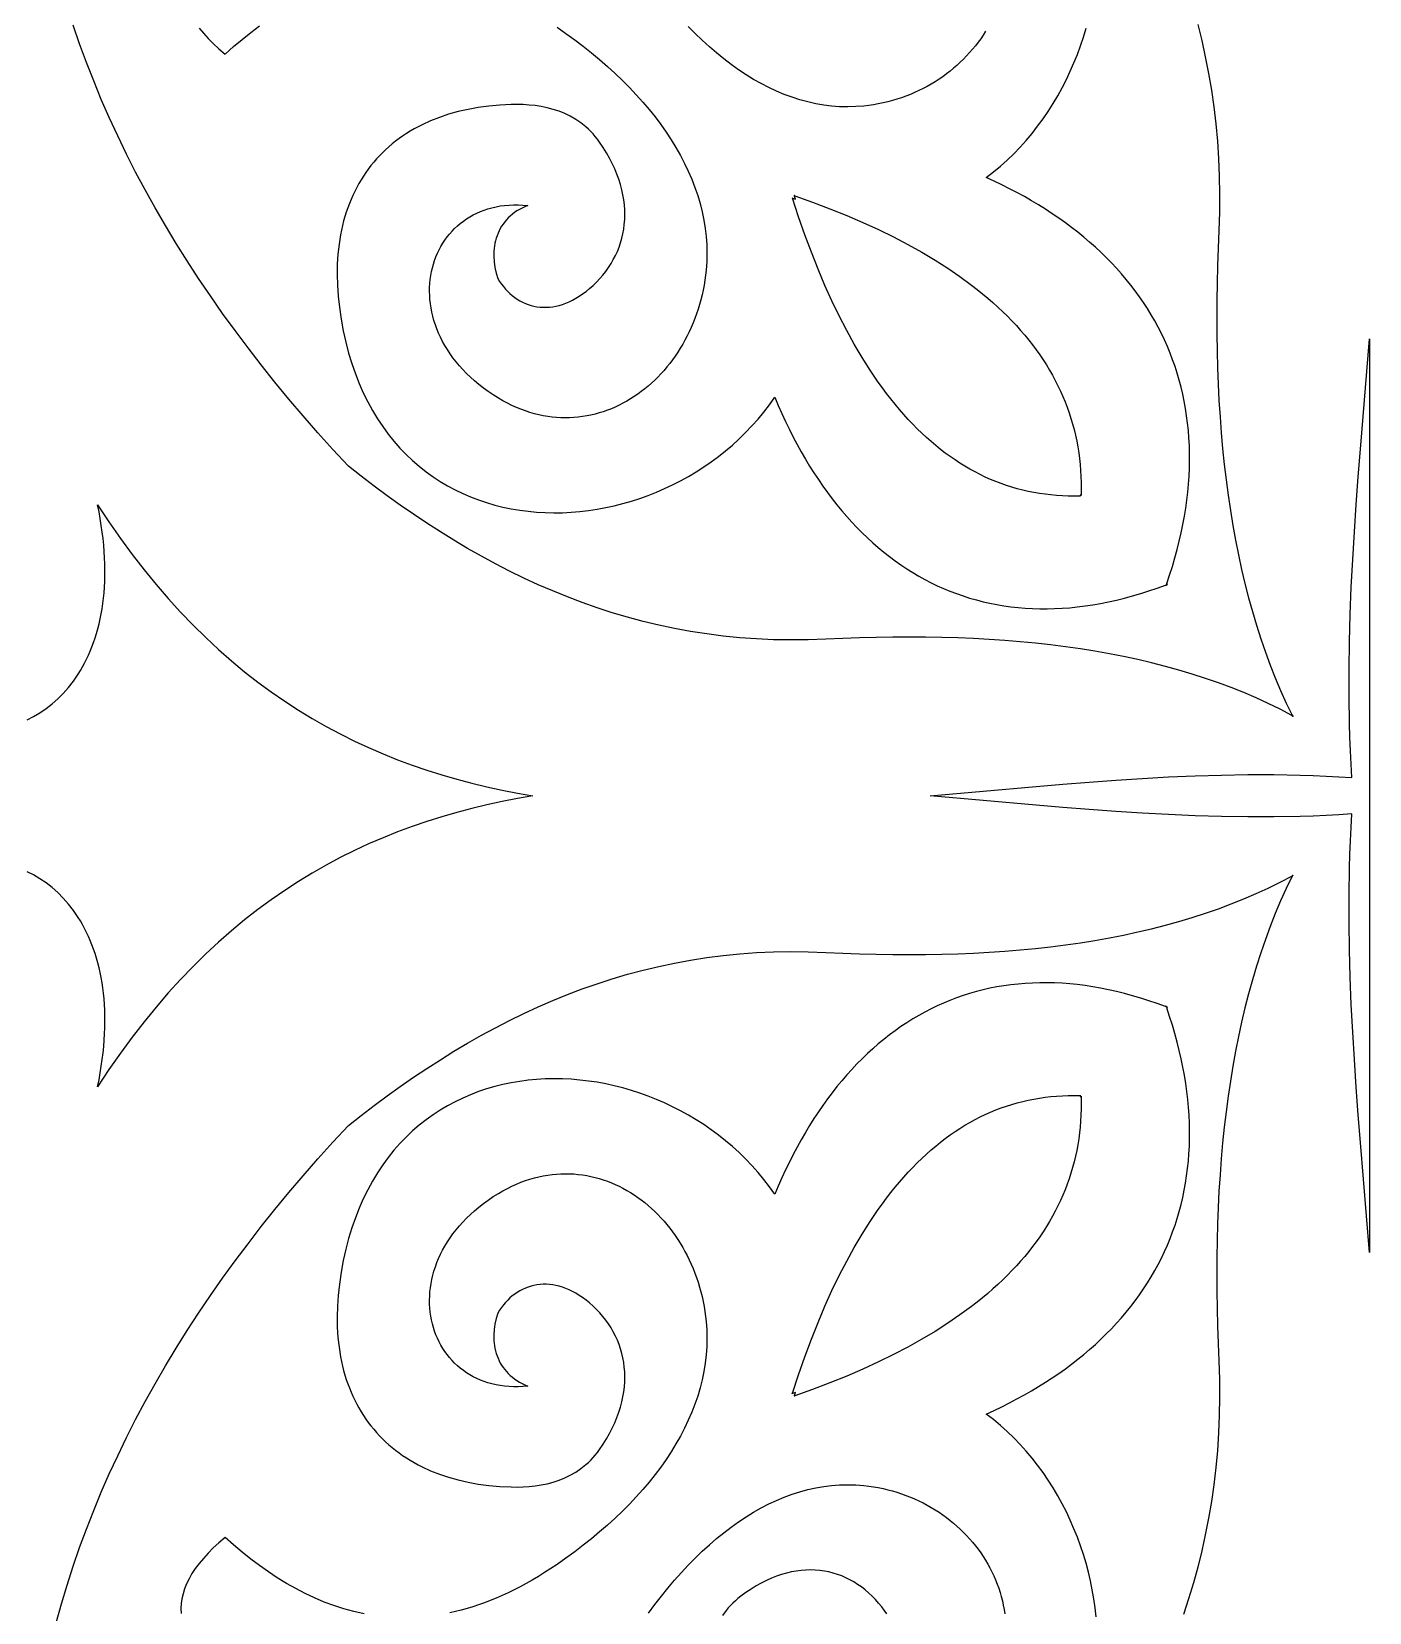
# Model space of a CAD drawing. Extents: x -375 to 375, y -1025 to 1025.
# Drawn here: x -197.2 to -125, y 424.1 to 509.4 of the extents above; entities that cross this region are included whole.
import ezdxf

# ---------------------------------------------------------------- set-up
doc = ezdxf.new("R2010")
doc.units = 0
doc.layers.add('LAYER_1', color=18, linetype='CONTINUOUS')

msp = doc.modelspace()

# ---------------------------------------------------------------- linework, layer by layer
at = {"layer": 'LAYER_1'}
for points in [[(-134.26, 509.81), (-134.045, 508.94), (-133.85, 508.062), (-133.676, 507.173), (-133.523, 506.273), (-133.393, 505.364), (-133.284, 504.444), (-133.198, 503.513), (-133.135, 502.57), (-133.096, 501.617), (-133.081, 500.652), (-133.09, 499.675), (-133.125, 498.686), (-133.164, 497.735), (-133.196, 496.791), (-133.218, 495.855), (-133.231, 494.926), (-133.236, 494.004), (-133.231, 493.089), (-133.216, 492.183), (-133.191, 491.284), (-133.157, 490.394), (-133.112, 489.512), (-133.057, 488.638), (-132.992, 487.773), (-132.915, 486.916), (-132.828, 486.069), (-132.73, 485.23), (-132.62, 484.401), (-132.499, 483.581), (-132.366, 482.771), (-132.221, 481.97), (-132.064, 481.18), (-131.895, 480.399), (-131.713, 479.629), (-131.519, 478.869), (-131.312, 478.12), (-131.091, 477.381), (-130.858, 476.653), (-130.611, 475.936), (-130.35, 475.231), (-130.075, 474.537), (-129.787, 473.854), (-129.484, 473.184), (-129.167, 472.525), (-129.109, 472.467), (-129.129, 472.476), (-129.12, 472.456), (-129.175, 472.516), (-129.809, 472.846), (-130.454, 473.161), (-131.11, 473.461), (-131.777, 473.747), (-132.455, 474.018), (-133.144, 474.275), (-133.843, 474.518), (-134.553, 474.747), (-135.273, 474.963), (-136.004, 475.165), (-136.744, 475.354), (-137.495, 475.53), (-138.255, 475.693), (-139.024, 475.844), (-139.803, 475.982), (-140.591, 476.108), (-141.388, 476.222), (-142.194, 476.325), (-143.009, 476.415), (-143.832, 476.495), (-144.663, 476.563), (-145.503, 476.62), (-146.351, 476.667), (-147.207, 476.703), (-148.071, 476.728), (-148.942, 476.743), (-149.821, 476.749), (-150.707, 476.744), (-151.601, 476.73), (-152.501, 476.707), (-153.408, 476.675), (-154.322, 476.633), (-155.272, 476.598), (-156.211, 476.588), (-157.139, 476.603), (-158.055, 476.644), (-158.961, 476.71), (-159.856, 476.799), (-160.74, 476.912), (-161.614, 477.048), (-162.479, 477.207), (-163.333, 477.388), (-164.178, 477.591), (-165.013, 477.814), (-165.839, 478.059), (-166.656, 478.323), (-167.465, 478.607), (-168.265, 478.911), (-169.056, 479.233), (-169.84, 479.573), (-170.615, 479.931), (-171.383, 480.306), (-172.144, 480.698), (-172.897, 481.106), (-173.643, 481.53), (-174.382, 481.969), (-175.115, 482.423), (-175.841, 482.891), (-176.562, 483.373), (-177.276, 483.868), (-177.984, 484.376), (-178.687, 484.897), (-179.385, 485.429), (-180.077, 485.972), (-180.908, 486.872), (-181.72, 487.775), (-182.513, 488.683), (-183.286, 489.595), (-184.041, 490.511), (-184.776, 491.432), (-185.492, 492.357), (-186.188, 493.286), (-186.864, 494.219), (-187.52, 495.157), (-188.157, 496.099), (-188.774, 497.046), (-189.37, 497.997), (-189.947, 498.952), (-190.502, 499.912), (-191.038, 500.877), (-191.553, 501.846), (-192.047, 502.819), (-192.521, 503.798), (-192.974, 504.781), (-193.406, 505.768), (-193.817, 506.761), (-194.206, 507.758), (-194.575, 508.76), (-194.922, 509.766)], [(-188.13, 509.615), (-187.899, 509.338), (-187.644, 509.06), (-187.363, 508.78), (-187.057, 508.499), (-186.724, 508.216), (-186.271, 508.618), (-185.812, 509.004), (-185.347, 509.376), (-184.874, 509.731)], [(-168.823, 509.667), (-168.339, 509.329), (-167.866, 508.985), (-167.406, 508.634), (-166.958, 508.278), (-166.522, 507.915), (-166.1, 507.546), (-165.691, 507.172), (-165.295, 506.792), (-164.914, 506.408), (-164.547, 506.018), (-164.194, 505.623), (-163.857, 505.224), (-163.535, 504.82), (-163.229, 504.412), (-162.938, 504), (-162.664, 503.584), (-162.407, 503.164), (-162.167, 502.741), (-161.944, 502.314), (-161.739, 501.885), (-161.552, 501.452), (-161.384, 501.017), (-161.234, 500.579), (-161.103, 500.139), (-160.992, 499.697), (-160.9, 499.252), (-160.828, 498.806), (-160.777, 498.359), (-160.747, 497.91), (-160.737, 497.46), (-160.749, 497.009), (-160.783, 496.557), (-160.812, 496.282), (-160.849, 496.009), (-160.893, 495.74), (-160.943, 495.473), (-161, 495.21), (-161.064, 494.949), (-161.135, 494.692), (-161.212, 494.439), (-161.295, 494.189), (-161.384, 493.943), (-161.48, 493.701), (-161.581, 493.462), (-161.688, 493.228), (-161.801, 492.998), (-161.919, 492.773), (-162.043, 492.551), (-162.172, 492.335), (-162.306, 492.123), (-162.445, 491.916), (-162.589, 491.714), (-162.738, 491.517), (-162.892, 491.325), (-163.05, 491.139), (-163.213, 490.958), (-163.38, 490.782), (-163.552, 490.613), (-163.727, 490.449), (-163.906, 490.291), (-164.09, 490.14), (-164.277, 489.994), (-164.467, 489.855), (-164.661, 489.722), (-164.859, 489.596), (-165.059, 489.477), (-165.263, 489.364), (-165.47, 489.259), (-165.679, 489.16), (-165.892, 489.069), (-166.107, 488.985), (-166.324, 488.909), (-166.544, 488.84), (-166.766, 488.779), (-166.991, 488.725), (-167.217, 488.68), (-167.445, 488.643), (-167.675, 488.614), (-167.907, 488.593), (-168.14, 488.581), (-168.374, 488.577), (-168.61, 488.582), (-168.847, 488.596), (-169.086, 488.619), (-169.325, 488.651), (-169.564, 488.692), (-169.805, 488.743), (-170.046, 488.803), (-170.287, 488.872), (-170.529, 488.952), (-170.771, 489.041), (-171.013, 489.14), (-171.255, 489.249), (-171.497, 489.368), (-171.739, 489.498), (-171.98, 489.638), (-172.261, 489.816), (-172.53, 489.999), (-172.788, 490.186), (-173.033, 490.378), (-173.267, 490.574), (-173.49, 490.774), (-173.701, 490.977), (-173.901, 491.184), (-174.09, 491.394), (-174.267, 491.607), (-174.434, 491.822), (-174.59, 492.04), (-174.735, 492.259), (-174.869, 492.481), (-174.993, 492.703), (-175.107, 492.928), (-175.21, 493.153), (-175.303, 493.379), (-175.386, 493.605), (-175.459, 493.832), (-175.521, 494.058), (-175.575, 494.284), (-175.618, 494.51), (-175.652, 494.735), (-175.677, 494.959), (-175.692, 495.181), (-175.698, 495.402), (-175.694, 495.62), (-175.682, 495.837), (-175.661, 496.051), (-175.631, 496.263), (-175.592, 496.472), (-175.545, 496.677), (-175.489, 496.879), (-175.425, 497.078), (-175.352, 497.272), (-175.272, 497.462), (-175.183, 497.648), (-175.086, 497.829), (-174.982, 498.005), (-174.869, 498.175), (-174.75, 498.34), (-174.622, 498.499), (-174.487, 498.653), (-174.345, 498.799), (-174.196, 498.94), (-174.04, 499.073), (-173.876, 499.199), (-173.706, 499.318), (-173.529, 499.429), (-173.345, 499.533), (-173.155, 499.628), (-172.958, 499.715), (-172.755, 499.793), (-172.546, 499.862), (-172.33, 499.922), (-172.109, 499.972), (-171.882, 500.013), (-171.648, 500.044), (-171.41, 500.064), (-171.165, 500.074), (-170.915, 500.073), (-170.66, 500.061), (-170.399, 500.038), (-170.556, 499.973), (-170.706, 499.902), (-170.848, 499.826), (-170.983, 499.744), (-171.111, 499.657), (-171.232, 499.564), (-171.346, 499.467), (-171.453, 499.365), (-171.552, 499.259), (-171.645, 499.149), (-171.731, 499.035), (-171.81, 498.916), (-171.882, 498.795), (-171.948, 498.67), (-172.006, 498.542), (-172.058, 498.411), (-172.104, 498.277), (-172.142, 498.141), (-172.175, 498.003), (-172.2, 497.863), (-172.232, 497.577), (-172.239, 497.285), (-172.221, 496.99), (-172.177, 496.692), (-172.109, 496.395), (-172.018, 496.098), (-171.922, 495.945), (-171.821, 495.798), (-171.714, 495.659), (-171.602, 495.527), (-171.484, 495.402), (-171.362, 495.285), (-171.234, 495.175), (-171.102, 495.074), (-170.966, 494.981), (-170.825, 494.897), (-170.68, 494.82), (-170.531, 494.753), (-170.379, 494.695), (-170.223, 494.646), (-170.065, 494.606), (-169.903, 494.576), (-169.738, 494.556), (-169.571, 494.545), (-169.401, 494.545), (-169.23, 494.555), (-169.056, 494.576), (-168.88, 494.607), (-168.704, 494.649), (-168.525, 494.703), (-168.346, 494.767), (-168.165, 494.843), (-167.984, 494.931), (-167.803, 495.031), (-167.621, 495.143), (-167.439, 495.267), (-167.257, 495.403), (-167.075, 495.552), (-166.88, 495.726), (-166.693, 495.906), (-166.517, 496.092), (-166.35, 496.285), (-166.193, 496.484), (-166.046, 496.689), (-165.91, 496.9), (-165.785, 497.116), (-165.67, 497.337), (-165.567, 497.564), (-165.475, 497.796), (-165.394, 498.032), (-165.325, 498.273), (-165.268, 498.519), (-165.223, 498.768), (-165.191, 499.022), (-165.171, 499.279), (-165.164, 499.54), (-165.17, 499.805), (-165.189, 500.072), (-165.222, 500.343), (-165.268, 500.617), (-165.328, 500.893), (-165.403, 501.171), (-165.491, 501.452), (-165.594, 501.735), (-165.712, 502.02), (-165.845, 502.306), (-165.993, 502.594), (-166.156, 502.883), (-166.335, 503.173), (-166.529, 503.464), (-166.643, 503.618), (-166.76, 503.764), (-166.88, 503.902), (-167.005, 504.034), (-167.132, 504.159), (-167.263, 504.278), (-167.534, 504.495), (-167.816, 504.687), (-168.107, 504.855), (-168.407, 505), (-168.715, 505.124), (-169.029, 505.228), (-169.348, 505.312), (-169.671, 505.379), (-169.997, 505.429), (-170.324, 505.463), (-170.651, 505.482), (-170.977, 505.489), (-171.302, 505.483), (-171.91, 505.454), (-172.499, 505.402), (-173.07, 505.326), (-173.623, 505.227), (-174.157, 505.105), (-174.671, 504.961), (-175.167, 504.796), (-175.642, 504.608), (-176.098, 504.4), (-176.318, 504.287), (-176.534, 504.17), (-176.744, 504.048), (-176.949, 503.92), (-177.149, 503.787), (-177.344, 503.65), (-177.533, 503.507), (-177.718, 503.36), (-177.897, 503.207), (-178.071, 503.05), (-178.24, 502.888), (-178.403, 502.722), (-178.561, 502.55), (-178.713, 502.374), (-178.86, 502.193), (-179.002, 502.008), (-179.138, 501.819), (-179.268, 501.624), (-179.393, 501.426), (-179.513, 501.223), (-179.627, 501.015), (-179.735, 500.804), (-179.837, 500.588), (-179.934, 500.368), (-180.025, 500.143), (-180.111, 499.915), (-180.19, 499.682), (-180.264, 499.446), (-180.332, 499.205), (-180.394, 498.961), (-180.5, 498.46), (-180.583, 497.944), (-180.641, 497.413), (-180.675, 496.868), (-180.685, 496.309), (-180.67, 495.735), (-180.629, 495.148), (-180.564, 494.548), (-180.467, 493.897), (-180.351, 493.267), (-180.216, 492.659), (-180.062, 492.071), (-179.89, 491.504), (-179.7, 490.958), (-179.494, 490.432), (-179.271, 489.927), (-179.032, 489.442), (-178.778, 488.977), (-178.509, 488.532), (-178.225, 488.106), (-177.928, 487.701), (-177.618, 487.314), (-177.295, 486.947), (-176.96, 486.6), (-176.613, 486.271), (-176.255, 485.962), (-175.887, 485.671), (-175.508, 485.398), (-175.12, 485.145), (-174.723, 484.909), (-174.318, 484.692), (-173.905, 484.493), (-173.484, 484.312), (-173.057, 484.148), (-172.623, 484.002), (-172.184, 483.874), (-171.74, 483.763), (-171.291, 483.669), (-170.837, 483.592), (-170.38, 483.533), (-169.921, 483.49), (-169.458, 483.463), (-168.994, 483.453), (-168.528, 483.459), (-168.061, 483.482), (-167.594, 483.521), (-167.127, 483.575), (-166.661, 483.645), (-166.196, 483.731), (-165.733, 483.833), (-165.272, 483.949), (-164.813, 484.081), (-164.359, 484.228), (-163.908, 484.39), (-163.462, 484.567), (-163.02, 484.758), (-162.584, 484.963), (-162.154, 485.183), (-161.731, 485.417), (-161.315, 485.666), (-160.907, 485.928), (-160.506, 486.204), (-160.115, 486.493), (-159.733, 486.796), (-159.36, 487.112), (-158.998, 487.441), (-158.647, 487.784), (-158.307, 488.139), (-157.979, 488.507), (-157.664, 488.888), (-157.361, 489.281), (-157.073, 489.686), (-156.885, 489.242), (-156.692, 488.805), (-156.493, 488.376), (-156.29, 487.956), (-156.081, 487.543), (-155.868, 487.139), (-155.649, 486.743), (-155.425, 486.356), (-155.197, 485.976), (-154.963, 485.605), (-154.724, 485.243), (-154.481, 484.889), (-154.233, 484.544), (-153.98, 484.207), (-153.722, 483.879), (-153.46, 483.56), (-153.193, 483.249), (-152.921, 482.947), (-152.644, 482.654), (-152.363, 482.371), (-152.078, 482.096), (-151.788, 481.83), (-151.493, 481.573), (-151.194, 481.326), (-150.891, 481.087), (-150.583, 480.858), (-150.271, 480.638), (-149.955, 480.428), (-149.634, 480.227), (-149.31, 480.036), (-148.981, 479.854), (-148.647, 479.681), (-148.31, 479.519), (-147.969, 479.366), (-147.623, 479.222), (-147.274, 479.089), (-146.92, 478.966), (-146.563, 478.852), (-146.202, 478.748), (-145.837, 478.655), (-145.468, 478.571), (-145.095, 478.498), (-144.718, 478.434), (-144.338, 478.381), (-143.954, 478.339), (-143.566, 478.306), (-143.175, 478.284), (-142.78, 478.273), (-142.382, 478.272), (-141.98, 478.281), (-141.575, 478.301), (-141.166, 478.332), (-140.754, 478.374), (-140.338, 478.426), (-139.919, 478.489), (-139.497, 478.563), (-139.071, 478.648), (-138.643, 478.744), (-138.211, 478.851), (-137.775, 478.969), (-137.337, 479.099), (-136.896, 479.239), (-136.451, 479.391), (-136.004, 479.554), (-135.964, 479.511), (-135.964, 479.531), (-135.963, 479.543), (-135.97, 479.553), (-135.958, 479.558), (-135.955, 479.57), (-135.945, 479.562), (-135.94, 479.563), (-135.94, 479.567), (-135.947, 479.577), (-135.935, 479.581), (-135.931, 479.594), (-135.921, 479.586), (-135.91, 479.588), (-135.892, 479.588), (-135.932, 479.629), (-135.775, 480.095), (-135.629, 480.557), (-135.494, 481.016), (-135.37, 481.472), (-135.256, 481.925), (-135.153, 482.374), (-135.061, 482.82), (-134.979, 483.263), (-134.908, 483.702), (-134.848, 484.138), (-134.797, 484.571), (-134.757, 485), (-134.728, 485.425), (-134.708, 485.847), (-134.699, 486.265), (-134.7, 486.679), (-134.711, 487.09), (-134.732, 487.497), (-134.764, 487.9), (-134.805, 488.3), (-134.856, 488.695), (-134.916, 489.087), (-134.987, 489.475), (-135.067, 489.859), (-135.157, 490.239), (-135.257, 490.615), (-135.366, 490.986), (-135.485, 491.354), (-135.613, 491.718), (-135.751, 492.077), (-135.898, 492.432), (-136.054, 492.783), (-136.22, 493.13), (-136.395, 493.472), (-136.579, 493.81), (-136.772, 494.143), (-136.974, 494.473), (-137.186, 494.797), (-137.406, 495.117), (-137.635, 495.433), (-137.873, 495.744), (-138.12, 496.05), (-138.375, 496.352), (-138.639, 496.649), (-138.912, 496.941), (-139.194, 497.229), (-139.484, 497.512), (-139.782, 497.79), (-140.089, 498.063), (-140.405, 498.331), (-140.728, 498.594), (-141.06, 498.852), (-141.401, 499.105), (-141.749, 499.354), (-142.106, 499.597), (-142.47, 499.834), (-142.843, 500.067), (-143.224, 500.295), (-143.612, 500.517), (-144.009, 500.734), (-144.413, 500.946), (-144.825, 501.152), (-145.245, 501.353), (-145.672, 501.548), (-145.283, 501.849), (-144.905, 502.163), (-144.539, 502.492), (-144.185, 502.833), (-143.844, 503.186), (-143.514, 503.552), (-143.198, 503.928), (-142.894, 504.316), (-142.603, 504.714), (-142.324, 505.121), (-142.059, 505.537), (-141.807, 505.962), (-141.569, 506.395), (-141.344, 506.836), (-141.132, 507.283), (-140.935, 507.736), (-140.751, 508.195), (-140.581, 508.66), (-140.426, 509.129), (-140.284, 509.602)], [(-145.706, 509.443), (-145.833, 509.242), (-145.967, 509.043), (-146.107, 508.849), (-146.252, 508.658), (-146.404, 508.472), (-146.562, 508.289), (-146.725, 508.111), (-146.893, 507.937), (-147.067, 507.768), (-147.246, 507.603), (-147.43, 507.443), (-147.62, 507.288), (-147.814, 507.138), (-148.013, 506.993), (-148.216, 506.853), (-148.425, 506.719), (-148.637, 506.59), (-148.854, 506.467), (-149.075, 506.35), (-149.3, 506.239), (-149.529, 506.133), (-149.762, 506.034), (-149.999, 505.941), (-150.239, 505.855), (-150.482, 505.775), (-150.729, 505.702), (-150.98, 505.635), (-151.233, 505.576), (-151.489, 505.523), (-151.748, 505.478), (-152.01, 505.44), (-152.274, 505.409), (-152.709, 505.374), (-153.142, 505.361), (-153.575, 505.371), (-154.007, 505.403), (-154.437, 505.456), (-154.866, 505.53), (-155.293, 505.626), (-155.718, 505.742), (-156.141, 505.878), (-156.562, 506.034), (-156.98, 506.209), (-157.396, 506.404), (-157.809, 506.617), (-158.219, 506.849), (-158.625, 507.099), (-159.029, 507.366), (-159.429, 507.651), (-159.825, 507.953), (-160.217, 508.272), (-160.605, 508.607), (-160.989, 508.958), (-161.369, 509.324), (-161.743, 509.706)], [(-197.407, 472.276), (-197.058, 472.455), (-196.717, 472.658), (-196.386, 472.884), (-196.065, 473.134), (-195.755, 473.408), (-195.458, 473.706), (-195.175, 474.027), (-194.907, 474.373), (-194.654, 474.742), (-194.534, 474.935), (-194.418, 475.135), (-194.306, 475.34), (-194.2, 475.552), (-194.098, 475.769), (-194, 475.992), (-193.908, 476.222), (-193.821, 476.457), (-193.739, 476.698), (-193.663, 476.945), (-193.592, 477.198), (-193.526, 477.457), (-193.467, 477.722), (-193.413, 477.993), (-193.365, 478.27), (-193.324, 478.553), (-193.289, 478.842), (-193.26, 479.137), (-193.238, 479.437), (-193.222, 479.744), (-193.213, 480.057), (-193.212, 480.375), (-193.217, 480.7), (-193.229, 481.031), (-193.249, 481.367), (-193.276, 481.71), (-193.311, 482.058), (-193.354, 482.412), (-193.405, 482.773), (-193.463, 483.139), (-193.53, 483.511), (-193.605, 483.889), (-192.992, 482.962), (-192.37, 482.069), (-191.739, 481.209), (-191.099, 480.381), (-190.45, 479.586), (-189.793, 478.823), (-189.127, 478.091), (-188.452, 477.389), (-187.769, 476.718), (-187.078, 476.075), (-186.379, 475.461), (-185.673, 474.876), (-184.958, 474.318), (-184.236, 473.787), (-183.507, 473.282), (-182.77, 472.804), (-182.027, 472.35), (-181.276, 471.921), (-180.519, 471.516), (-179.755, 471.135), (-178.985, 470.777), (-178.208, 470.441), (-177.425, 470.127), (-176.636, 469.833), (-175.841, 469.561), (-175.04, 469.308), (-174.234, 469.075), (-173.422, 468.861), (-172.605, 468.665), (-171.783, 468.487), (-170.956, 468.325), (-170.124, 468.179), (-170.956, 468.033), (-171.783, 467.872), (-172.605, 467.694), (-173.422, 467.498), (-174.234, 467.283), (-175.04, 467.05), (-175.841, 466.798), (-176.636, 466.525), (-177.425, 466.232), (-178.208, 465.918), (-178.985, 465.582), (-179.755, 465.223), (-180.519, 464.842), (-181.276, 464.437), (-182.027, 464.009), (-182.77, 463.555), (-183.507, 463.076), (-184.236, 462.572), (-184.958, 462.041), (-185.673, 461.483), (-186.379, 460.897), (-187.078, 460.284), (-187.769, 459.641), (-188.452, 458.969), (-189.127, 458.268), (-189.793, 457.535), (-190.45, 456.772), (-191.099, 455.977), (-191.739, 455.15), (-192.37, 454.29), (-192.992, 453.397), (-193.605, 452.469), (-193.53, 452.847), (-193.463, 453.22), (-193.405, 453.586), (-193.354, 453.946), (-193.311, 454.301), (-193.276, 454.649), (-193.249, 454.992), (-193.229, 455.328), (-193.217, 455.659), (-193.212, 455.983), (-193.213, 456.302), (-193.222, 456.614), (-193.238, 456.921), (-193.26, 457.222), (-193.289, 457.517), (-193.324, 457.806), (-193.365, 458.088), (-193.413, 458.365), (-193.467, 458.636), (-193.526, 458.901), (-193.592, 459.16), (-193.663, 459.413), (-193.739, 459.661), (-193.821, 459.902), (-193.908, 460.137), (-194, 460.366), (-194.098, 460.59), (-194.2, 460.807), (-194.306, 461.018), (-194.418, 461.224), (-194.534, 461.423), (-194.654, 461.617), (-194.907, 461.986), (-195.175, 462.331), (-195.458, 462.653), (-195.755, 462.951), (-196.065, 463.225), (-196.386, 463.475), (-196.717, 463.701), (-197.058, 463.904), (-197.407, 464.082)], [(-195.833, 423.543), (-195.551, 424.564), (-195.247, 425.581), (-194.922, 426.592), (-194.575, 427.599), (-194.206, 428.601), (-193.817, 429.598), (-193.406, 430.59), (-192.974, 431.578), (-192.521, 432.561), (-192.047, 433.539), (-191.553, 434.513), (-191.038, 435.482), (-190.502, 436.447), (-189.947, 437.407), (-189.37, 438.362), (-188.774, 439.313), (-188.157, 440.26), (-187.52, 441.202), (-186.864, 442.14), (-186.188, 443.073), (-185.492, 444.002), (-184.776, 444.927), (-184.041, 445.847), (-183.286, 446.763), (-182.513, 447.675), (-181.72, 448.583), (-180.908, 449.487), (-180.077, 450.386), (-179.385, 450.93), (-178.687, 451.462), (-177.984, 451.982), (-177.276, 452.49), (-176.562, 452.986), (-175.841, 453.468), (-175.115, 453.936), (-174.382, 454.39), (-173.643, 454.829), (-172.897, 455.253), (-172.144, 455.661), (-171.383, 456.053), (-170.615, 456.428), (-169.84, 456.786), (-169.056, 457.126), (-168.265, 457.448), (-167.465, 457.751), (-166.656, 458.035), (-165.839, 458.3), (-165.013, 458.544), (-164.178, 458.768), (-163.333, 458.97), (-162.479, 459.151), (-161.614, 459.31), (-160.74, 459.446), (-159.856, 459.559), (-158.961, 459.649), (-158.055, 459.714), (-157.139, 459.755), (-156.211, 459.771), (-155.272, 459.761), (-154.322, 459.725), (-153.408, 459.684), (-152.501, 459.651), (-151.601, 459.628), (-150.707, 459.614), (-149.821, 459.61), (-148.942, 459.615), (-148.071, 459.631), (-147.207, 459.656), (-146.351, 459.692), (-145.503, 459.738), (-144.663, 459.796), (-143.832, 459.864), (-143.009, 459.943), (-142.194, 460.034), (-141.388, 460.136), (-140.591, 460.25), (-139.803, 460.376), (-139.024, 460.515), (-138.255, 460.665), (-137.495, 460.829), (-136.744, 461.005), (-136.004, 461.194), (-135.273, 461.396), (-134.553, 461.611), (-133.843, 461.841), (-133.144, 462.084), (-132.455, 462.341), (-131.777, 462.612), (-131.11, 462.897), (-130.454, 463.198), (-129.809, 463.513), (-129.175, 463.843), (-129.12, 463.902), (-129.129, 463.883), (-129.109, 463.891), (-129.167, 463.834), (-129.484, 463.175), (-129.787, 462.504), (-130.075, 461.822), (-130.35, 461.128), (-130.611, 460.422), (-130.858, 459.705), (-131.091, 458.978), (-131.312, 458.239), (-131.519, 457.49), (-131.713, 456.73), (-131.895, 455.959), (-132.064, 455.179), (-132.221, 454.388), (-132.366, 453.588), (-132.499, 452.777), (-132.62, 451.958), (-132.73, 451.128), (-132.828, 450.29), (-132.915, 449.442), (-132.992, 448.586), (-133.057, 447.721), (-133.112, 446.847), (-133.157, 445.965), (-133.191, 445.074), (-133.216, 444.176), (-133.231, 443.269), (-133.236, 442.355), (-133.231, 441.433), (-133.218, 440.504), (-133.196, 439.567), (-133.164, 438.624), (-133.125, 437.673), (-133.09, 436.684), (-133.081, 435.707), (-133.096, 434.742), (-133.135, 433.788), (-133.198, 432.846), (-133.284, 431.915), (-133.393, 430.995), (-133.523, 430.085), (-133.676, 429.186), (-133.85, 428.297), (-134.045, 427.418), (-134.26, 426.549), (-134.494, 425.69), (-134.749, 424.839), (-135.022, 423.998)], [(-139.745, 423.864), (-139.798, 424.35), (-139.865, 424.835), (-139.948, 425.318), (-140.045, 425.8), (-140.158, 426.28), (-140.284, 426.757), (-140.426, 427.23), (-140.581, 427.699), (-140.751, 428.163), (-140.935, 428.622), (-141.132, 429.076), (-141.344, 429.523), (-141.569, 429.963), (-141.807, 430.396), (-142.059, 430.821), (-142.324, 431.238), (-142.603, 431.645), (-142.894, 432.043), (-143.198, 432.43), (-143.514, 432.807), (-143.844, 433.172), (-144.185, 433.526), (-144.539, 433.867), (-144.905, 434.195), (-145.283, 434.51), (-145.672, 434.81), (-145.245, 435.006), (-144.825, 435.207), (-144.413, 435.413), (-144.009, 435.625), (-143.612, 435.842), (-143.224, 436.064), (-142.843, 436.291), (-142.47, 436.524), (-142.106, 436.762), (-141.749, 437.005), (-141.401, 437.253), (-141.06, 437.506), (-140.728, 437.765), (-140.405, 438.028), (-140.089, 438.296), (-139.782, 438.569), (-139.484, 438.847), (-139.194, 439.13), (-138.912, 439.417), (-138.639, 439.709), (-138.375, 440.007), (-138.12, 440.308), (-137.873, 440.615), (-137.635, 440.926), (-137.406, 441.241), (-137.186, 441.561), (-136.974, 441.886), (-136.772, 442.215), (-136.579, 442.549), (-136.395, 442.887), (-136.22, 443.229), (-136.054, 443.576), (-135.898, 443.927), (-135.751, 444.282), (-135.613, 444.641), (-135.485, 445.005), (-135.366, 445.372), (-135.257, 445.744), (-135.157, 446.12), (-135.067, 446.5), (-134.987, 446.884), (-134.916, 447.271), (-134.856, 447.663), (-134.805, 448.059), (-134.764, 448.458), (-134.732, 448.862), (-134.711, 449.269), (-134.7, 449.679), (-134.699, 450.094), (-134.708, 450.512), (-134.728, 450.934), (-134.757, 451.359), (-134.797, 451.788), (-134.848, 452.22), (-134.908, 452.656), (-134.979, 453.095), (-135.061, 453.538), (-135.153, 453.984), (-135.256, 454.434), (-135.37, 454.886), (-135.494, 455.342), (-135.629, 455.801), (-135.775, 456.264), (-135.932, 456.729), (-135.892, 456.771), (-135.91, 456.771), (-135.921, 456.773), (-135.931, 456.765), (-135.935, 456.777), (-135.947, 456.781), (-135.94, 456.791), (-135.94, 456.796), (-135.945, 456.796), (-135.955, 456.788), (-135.958, 456.801), (-135.97, 456.806), (-135.963, 456.816), (-135.964, 456.828), (-135.964, 456.848), (-136.004, 456.805), (-136.451, 456.968), (-136.896, 457.119), (-137.337, 457.26), (-137.775, 457.389), (-138.211, 457.507), (-138.643, 457.614), (-139.071, 457.71), (-139.497, 457.795), (-139.919, 457.869), (-140.338, 457.933), (-140.754, 457.985), (-141.166, 458.026), (-141.575, 458.057), (-141.98, 458.077), (-142.382, 458.087), (-142.78, 458.086), (-143.175, 458.074), (-143.566, 458.052), (-143.954, 458.02), (-144.338, 457.977), (-144.718, 457.924), (-145.095, 457.861), (-145.468, 457.788), (-145.837, 457.704), (-146.202, 457.61), (-146.563, 457.507), (-146.92, 457.393), (-147.274, 457.27), (-147.623, 457.136), (-147.969, 456.993), (-148.31, 456.84), (-148.647, 456.677), (-148.981, 456.505), (-149.31, 456.323), (-149.634, 456.132), (-149.955, 455.931), (-150.271, 455.72), (-150.583, 455.5), (-150.891, 455.271), (-151.194, 455.033), (-151.493, 454.785), (-151.788, 454.529), (-152.078, 454.263), (-152.363, 453.988), (-152.644, 453.704), (-152.921, 453.411), (-153.193, 453.11), (-153.46, 452.799), (-153.722, 452.48), (-153.98, 452.152), (-154.233, 451.815), (-154.481, 451.47), (-154.724, 451.116), (-154.963, 450.753), (-155.197, 450.382), (-155.425, 450.003), (-155.649, 449.615), (-155.868, 449.219), (-156.081, 448.815), (-156.29, 448.403), (-156.493, 447.982), (-156.692, 447.554), (-156.885, 447.117), (-157.073, 446.672), (-157.361, 447.078), (-157.664, 447.471), (-157.979, 447.851), (-158.307, 448.219), (-158.647, 448.575), (-158.998, 448.917), (-159.36, 449.247), (-159.733, 449.563), (-160.115, 449.866), (-160.506, 450.155), (-160.907, 450.431), (-161.315, 450.693), (-161.731, 450.941), (-162.154, 451.175), (-162.584, 451.395), (-163.02, 451.601), (-163.462, 451.792), (-163.908, 451.969), (-164.359, 452.13), (-164.813, 452.277), (-165.272, 452.409), (-165.733, 452.526), (-166.196, 452.627), (-166.661, 452.713), (-167.127, 452.783), (-167.594, 452.838), (-168.061, 452.877), (-168.528, 452.899), (-168.994, 452.905), (-169.458, 452.896), (-169.921, 452.869), (-170.38, 452.826), (-170.837, 452.766), (-171.291, 452.689), (-171.74, 452.596), (-172.184, 452.485), (-172.623, 452.356), (-173.057, 452.21), (-173.484, 452.047), (-173.905, 451.866), (-174.318, 451.667), (-174.723, 451.449), (-175.12, 451.214), (-175.508, 450.96), (-175.887, 450.688), (-176.255, 450.397), (-176.613, 450.087), (-176.96, 449.759), (-177.295, 449.411), (-177.618, 449.044), (-177.928, 448.658), (-178.225, 448.252), (-178.509, 447.827), (-178.778, 447.382), (-179.032, 446.917), (-179.271, 446.432), (-179.494, 445.926), (-179.7, 445.401), (-179.89, 444.854), (-180.062, 444.287), (-180.216, 443.7), (-180.351, 443.091), (-180.467, 442.461), (-180.564, 441.811), (-180.629, 441.21), (-180.67, 440.624), (-180.685, 440.05), (-180.675, 439.49), (-180.641, 438.945), (-180.583, 438.414), (-180.5, 437.898), (-180.394, 437.398), (-180.332, 437.153), (-180.264, 436.913), (-180.19, 436.676), (-180.111, 436.444), (-180.025, 436.215), (-179.934, 435.991), (-179.837, 435.771), (-179.735, 435.555), (-179.627, 435.343), (-179.513, 435.136), (-179.393, 434.933), (-179.268, 434.734), (-179.138, 434.54), (-179.002, 434.35), (-178.86, 434.165), (-178.713, 433.984), (-178.561, 433.808), (-178.403, 433.637), (-178.24, 433.47), (-178.071, 433.308), (-177.897, 433.151), (-177.718, 432.999), (-177.533, 432.851), (-177.344, 432.709), (-177.149, 432.571), (-176.949, 432.439), (-176.744, 432.311), (-176.534, 432.189), (-176.318, 432.071), (-176.098, 431.959), (-175.642, 431.75), (-175.167, 431.563), (-174.671, 431.397), (-174.157, 431.253), (-173.623, 431.132), (-173.07, 431.033), (-172.499, 430.957), (-171.91, 430.904), (-171.302, 430.875), (-170.977, 430.87), (-170.651, 430.876), (-170.324, 430.896), (-169.997, 430.93), (-169.671, 430.98), (-169.348, 431.046), (-169.029, 431.131), (-168.715, 431.234), (-168.407, 431.358), (-168.107, 431.504), (-167.816, 431.672), (-167.534, 431.864), (-167.263, 432.081), (-167.132, 432.199), (-167.005, 432.324), (-166.88, 432.456), (-166.76, 432.595), (-166.643, 432.741), (-166.529, 432.894), (-166.335, 433.185), (-166.156, 433.476), (-165.993, 433.765), (-165.845, 434.053), (-165.712, 434.339), (-165.594, 434.624), (-165.491, 434.907), (-165.403, 435.187), (-165.328, 435.466), (-165.268, 435.742), (-165.222, 436.016), (-165.189, 436.286), (-165.17, 436.554), (-165.164, 436.818), (-165.171, 437.079), (-165.191, 437.337), (-165.223, 437.59), (-165.268, 437.84), (-165.325, 438.085), (-165.394, 438.326), (-165.475, 438.563), (-165.567, 438.795), (-165.67, 439.021), (-165.785, 439.243), (-165.91, 439.459), (-166.046, 439.67), (-166.193, 439.875), (-166.35, 440.074), (-166.517, 440.266), (-166.693, 440.453), (-166.88, 440.633), (-167.075, 440.806), (-167.257, 440.955), (-167.439, 441.092), (-167.621, 441.216), (-167.803, 441.328), (-167.984, 441.427), (-168.165, 441.515), (-168.346, 441.591), (-168.525, 441.656), (-168.704, 441.709), (-168.88, 441.751), (-169.056, 441.783), (-169.23, 441.803), (-169.401, 441.813), (-169.571, 441.813), (-169.738, 441.803), (-169.903, 441.782), (-170.065, 441.752), (-170.223, 441.713), (-170.379, 441.664), (-170.531, 441.605), (-170.68, 441.538), (-170.825, 441.462), (-170.966, 441.377), (-171.102, 441.284), (-171.234, 441.183), (-171.362, 441.074), (-171.484, 440.957), (-171.602, 440.832), (-171.714, 440.7), (-171.821, 440.56), (-171.922, 440.414), (-172.018, 440.26), (-172.109, 439.964), (-172.177, 439.666), (-172.221, 439.369), (-172.239, 439.073), (-172.232, 438.782), (-172.2, 438.496), (-172.175, 438.356), (-172.142, 438.217), (-172.104, 438.081), (-172.058, 437.948), (-172.006, 437.817), (-171.948, 437.689), (-171.882, 437.564), (-171.81, 437.442), (-171.731, 437.324), (-171.645, 437.21), (-171.552, 437.099), (-171.453, 436.993), (-171.346, 436.892), (-171.232, 436.794), (-171.111, 436.702), (-170.983, 436.615), (-170.848, 436.533), (-170.706, 436.456), (-170.556, 436.385), (-170.399, 436.32), (-170.66, 436.297), (-170.915, 436.285), (-171.165, 436.285), (-171.41, 436.295), (-171.648, 436.315), (-171.882, 436.346), (-172.109, 436.386), (-172.33, 436.437), (-172.546, 436.497), (-172.755, 436.566), (-172.958, 436.644), (-173.155, 436.731), (-173.345, 436.826), (-173.529, 436.929), (-173.706, 437.04), (-173.876, 437.159), (-174.04, 437.286), (-174.196, 437.419), (-174.345, 437.559), (-174.487, 437.706), (-174.622, 437.859), (-174.75, 438.018), (-174.869, 438.183), (-174.982, 438.354), (-175.086, 438.53), (-175.183, 438.711), (-175.272, 438.896), (-175.352, 439.086), (-175.425, 439.281), (-175.489, 439.479), (-175.545, 439.681), (-175.592, 439.887), (-175.631, 440.095), (-175.661, 440.307), (-175.682, 440.521), (-175.694, 440.738), (-175.698, 440.957), (-175.692, 441.178), (-175.677, 441.4), (-175.652, 441.624), (-175.618, 441.849), (-175.575, 442.074), (-175.521, 442.3), (-175.459, 442.527), (-175.386, 442.754), (-175.303, 442.98), (-175.21, 443.206), (-175.107, 443.431), (-174.993, 443.655), (-174.869, 443.878), (-174.735, 444.099), (-174.59, 444.319), (-174.434, 444.537), (-174.267, 444.752), (-174.09, 444.965), (-173.901, 445.174), (-173.701, 445.381), (-173.49, 445.585), (-173.267, 445.784), (-173.033, 445.98), (-172.788, 446.172), (-172.53, 446.36), (-172.261, 446.542), (-171.98, 446.72), (-171.739, 446.86), (-171.497, 446.99), (-171.255, 447.11), (-171.013, 447.219), (-170.771, 447.318), (-170.529, 447.407), (-170.287, 447.486), (-170.046, 447.556), (-169.805, 447.616), (-169.564, 447.666), (-169.325, 447.708), (-169.086, 447.74), (-168.847, 447.763), (-168.61, 447.776), (-168.374, 447.782), (-168.14, 447.778), (-167.907, 447.766), (-167.675, 447.745), (-167.445, 447.716), (-167.217, 447.679), (-166.991, 447.633), (-166.766, 447.58), (-166.544, 447.519), (-166.324, 447.45), (-166.107, 447.374), (-165.892, 447.29), (-165.679, 447.198), (-165.47, 447.1), (-165.263, 446.994), (-165.059, 446.882), (-164.859, 446.763), (-164.661, 446.636), (-164.467, 446.504), (-164.277, 446.365), (-164.09, 446.219), (-163.906, 446.067), (-163.727, 445.91), (-163.552, 445.746), (-163.38, 445.576), (-163.213, 445.401), (-163.05, 445.22), (-162.892, 445.034), (-162.738, 444.842), (-162.589, 444.645), (-162.445, 444.443), (-162.306, 444.236), (-162.172, 444.024), (-162.043, 443.807), (-161.919, 443.586), (-161.801, 443.36), (-161.688, 443.13), (-161.581, 442.896), (-161.48, 442.658), (-161.384, 442.416), (-161.295, 442.17), (-161.212, 441.92), (-161.135, 441.666), (-161.064, 441.409), (-161, 441.149), (-160.943, 440.886), (-160.893, 440.619), (-160.849, 440.349), (-160.812, 440.077), (-160.783, 439.802), (-160.749, 439.35), (-160.737, 438.899), (-160.747, 438.449), (-160.777, 438), (-160.828, 437.552), (-160.9, 437.106), (-160.992, 436.662), (-161.103, 436.22), (-161.234, 435.78), (-161.384, 435.342), (-161.552, 434.907), (-161.739, 434.474), (-161.944, 434.044), (-162.167, 433.618), (-162.407, 433.195), (-162.664, 432.775), (-162.938, 432.359), (-163.229, 431.947), (-163.535, 431.539), (-163.857, 431.135), (-164.194, 430.736), (-164.547, 430.341), (-164.914, 429.951), (-165.295, 429.566), (-165.691, 429.187), (-166.1, 428.812), (-166.522, 428.444), (-166.958, 428.081), (-167.406, 427.724), (-167.866, 427.374), (-168.339, 427.029), (-168.823, 426.692), (-169.16, 426.466), (-169.495, 426.249), (-169.828, 426.043), (-170.159, 425.847), (-170.488, 425.66), (-170.816, 425.484), (-171.141, 425.316), (-171.465, 425.159), (-171.787, 425.01), (-172.106, 424.871), (-172.425, 424.741), (-172.741, 424.62), (-173.055, 424.508), (-173.367, 424.405), (-173.678, 424.31), (-173.987, 424.224), (-174.294, 424.147), (-174.599, 424.078)], [(-163.884, 424.06), (-163.541, 424.526), (-163.192, 424.979), (-162.838, 425.418), (-162.478, 425.844), (-162.113, 426.256), (-161.743, 426.652), (-161.369, 427.034), (-160.989, 427.401), (-160.605, 427.752), (-160.217, 428.087), (-159.825, 428.405), (-159.429, 428.707), (-159.029, 428.992), (-158.625, 429.26), (-158.219, 429.51), (-157.809, 429.742), (-157.396, 429.955), (-156.98, 430.149), (-156.562, 430.325), (-156.141, 430.481), (-155.718, 430.617), (-155.293, 430.733), (-154.866, 430.828), (-154.437, 430.903), (-154.007, 430.956), (-153.575, 430.988), (-153.142, 430.997), (-152.709, 430.985), (-152.274, 430.95), (-152.01, 430.919), (-151.748, 430.881), (-151.489, 430.836), (-151.233, 430.783), (-150.98, 430.724), (-150.729, 430.657), (-150.482, 430.584), (-150.239, 430.504), (-149.999, 430.417), (-149.762, 430.324), (-149.529, 430.225), (-149.3, 430.12), (-149.075, 430.008), (-148.854, 429.891), (-148.637, 429.768), (-148.425, 429.639), (-148.216, 429.505), (-148.013, 429.366), (-147.814, 429.221), (-147.62, 429.071), (-147.43, 428.916), (-147.246, 428.756), (-147.067, 428.591), (-146.893, 428.422), (-146.725, 428.248), (-146.562, 428.07), (-146.404, 427.887), (-146.252, 427.7), (-146.107, 427.51), (-145.967, 427.315), (-145.833, 427.117), (-145.706, 426.915), (-145.584, 426.71), (-145.47, 426.501), (-145.361, 426.289), (-145.26, 426.074), (-145.165, 425.856), (-145.078, 425.635), (-144.997, 425.411), (-144.924, 425.185), (-144.857, 424.956), (-144.799, 424.725), (-144.747, 424.492), (-144.704, 424.256), (-144.668, 424.019)], [(-179.233, 424.028), (-179.781, 424.15), (-180.321, 424.297), (-180.854, 424.468), (-181.38, 424.664), (-181.9, 424.882), (-182.413, 425.123), (-182.918, 425.384), (-183.417, 425.667), (-183.91, 425.968), (-184.395, 426.289), (-184.874, 426.627), (-185.347, 426.983), (-185.812, 427.354), (-186.271, 427.741), (-186.724, 428.142), (-187.057, 427.86), (-187.363, 427.579), (-187.644, 427.299), (-187.899, 427.021), (-188.13, 426.744), (-188.335, 426.468), (-188.515, 426.194), (-188.671, 425.921), (-188.803, 425.65), (-188.912, 425.38), (-188.996, 425.111), (-189.057, 424.843), (-189.095, 424.577), (-189.111, 424.311), (-189.103, 424.047)], [(-151.035, 424.025), (-151.166, 424.215), (-151.309, 424.404), (-151.476, 424.607), (-151.649, 424.801), (-151.828, 424.985), (-152.014, 425.158), (-152.205, 425.322), (-152.402, 425.474), (-152.604, 425.616), (-152.812, 425.746), (-153.025, 425.865), (-153.243, 425.973), (-153.466, 426.069), (-153.693, 426.153), (-153.925, 426.225), (-154.161, 426.284), (-154.401, 426.331), (-154.645, 426.364), (-154.892, 426.385), (-155.143, 426.392), (-155.397, 426.386), (-155.655, 426.366), (-155.915, 426.332), (-156.178, 426.284), (-156.443, 426.221), (-156.711, 426.144), (-156.981, 426.052), (-157.253, 425.945), (-157.526, 425.822), (-157.801, 425.684), (-158.078, 425.53), (-158.356, 425.36), (-158.635, 425.174), (-158.914, 424.972), (-159.062, 424.854), (-159.202, 424.732), (-159.335, 424.607), (-159.462, 424.477), (-159.582, 424.345), (-159.696, 424.209), (-159.904, 423.927)]]:
    msp.add_lwpolyline(points, dxfattribs=at)
for points in [[(-155.998, 500.563), (-155.033, 500.218), (-154.098, 499.863), (-153.194, 499.498), (-152.322, 499.122), (-151.48, 498.736), (-150.67, 498.34), (-149.89, 497.933), (-149.142, 497.516), (-148.425, 497.089), (-147.739, 496.651), (-147.085, 496.203), (-146.461, 495.745), (-146.161, 495.512), (-145.869, 495.276), (-145.584, 495.038), (-145.308, 494.797), (-145.039, 494.554), (-144.778, 494.308), (-144.524, 494.06), (-144.279, 493.809), (-144.041, 493.555), (-143.811, 493.299), (-143.589, 493.04), (-143.375, 492.779), (-143.168, 492.515), (-142.97, 492.249), (-142.779, 491.98), (-142.596, 491.708), (-142.42, 491.434), (-142.253, 491.157), (-142.093, 490.878), (-141.942, 490.596), (-141.798, 490.311), (-141.662, 490.024), (-141.533, 489.735), (-141.413, 489.443), (-141.3, 489.148), (-141.195, 488.851), (-141.098, 488.551), (-141.009, 488.248), (-140.927, 487.943), (-140.854, 487.636), (-140.788, 487.326), (-140.73, 487.013), (-140.68, 486.698), (-140.638, 486.38), (-140.603, 486.06), (-140.577, 485.737), (-140.558, 485.411), (-140.547, 485.083), (-140.544, 484.752), (-140.549, 484.419), (-140.533, 484.405), (-140.55, 484.405), (-140.55, 484.388), (-140.563, 484.405), (-140.594, 484.405), (-140.594, 484.372), (-140.578, 484.359), (-140.594, 484.357), (-140.594, 484.342), (-140.608, 484.357), (-140.928, 484.353), (-141.246, 484.356), (-141.561, 484.367), (-141.874, 484.387), (-142.185, 484.414), (-142.493, 484.45), (-142.798, 484.494), (-143.101, 484.546), (-143.402, 484.606), (-143.7, 484.675), (-143.995, 484.751), (-144.289, 484.836), (-144.579, 484.929), (-144.868, 485.03), (-145.153, 485.139), (-145.437, 485.256), (-145.717, 485.381), (-145.996, 485.515), (-146.272, 485.657), (-146.545, 485.806), (-146.816, 485.964), (-147.084, 486.13), (-147.35, 486.305), (-147.614, 486.487), (-147.875, 486.677), (-148.134, 486.876), (-148.39, 487.083), (-148.643, 487.297), (-148.895, 487.52), (-149.143, 487.751), (-149.39, 487.991), (-149.633, 488.238), (-149.875, 488.493), (-150.113, 488.757), (-150.35, 489.029), (-150.584, 489.308), (-150.815, 489.596), (-151.044, 489.892), (-151.27, 490.196), (-151.494, 490.508), (-151.935, 491.157), (-152.366, 491.838), (-152.786, 492.552), (-153.197, 493.298), (-153.598, 494.076), (-153.989, 494.887), (-154.37, 495.73), (-154.741, 496.605), (-155.102, 497.513), (-155.453, 498.453), (-155.795, 499.426), (-156.126, 500.431), (-156.144, 500.449), (-156.145, 500.454), (-156.133, 500.449), (-156.138, 500.462), (-156.133, 500.461), (-156.115, 500.442), (-155.957, 500.387), (-156.009, 500.552), (-156.028, 500.571), (-156.028, 500.576), (-156.015, 500.571), (-156.021, 500.583), (-156.016, 500.583)], [(-125, 468.179), (-125, 443.524), (-125.487, 449.472), (-125.602, 450.962), (-125.711, 452.451), (-125.81, 453.94), (-125.899, 455.427), (-125.974, 456.912), (-126.034, 458.394), (-126.075, 459.873), (-126.097, 461.348), (-126.097, 462.819), (-126.072, 464.285), (-126.05, 465.016), (-126.021, 465.745), (-125.985, 466.473), (-125.942, 467.199), (-126.639, 467.153), (-127.339, 467.116), (-128.04, 467.085), (-128.742, 467.062), (-130.15, 467.037), (-131.564, 467.036), (-132.982, 467.059), (-134.403, 467.102), (-135.827, 467.164), (-137.255, 467.242), (-138.684, 467.334), (-140.114, 467.438), (-141.545, 467.551), (-142.977, 467.671), (-148.693, 468.179), (-142.977, 468.687), (-141.545, 468.807), (-140.114, 468.921), (-138.684, 469.024), (-137.255, 469.116), (-135.827, 469.194), (-134.403, 469.256), (-132.982, 469.3), (-131.564, 469.322), (-130.15, 469.322), (-128.742, 469.296), (-128.04, 469.273), (-127.339, 469.243), (-126.639, 469.205), (-125.942, 469.16), (-125.985, 469.886), (-126.021, 470.614), (-126.05, 471.343), (-126.072, 472.074), (-126.097, 473.539), (-126.097, 475.01), (-126.075, 476.485), (-126.034, 477.965), (-125.974, 479.447), (-125.899, 480.932), (-125.81, 482.419), (-125.711, 483.907), (-125.602, 485.397), (-125.487, 486.886), (-125, 492.834)], [(-140.594, 452.001), (-140.578, 452), (-140.594, 451.987), (-140.594, 451.954), (-140.563, 451.954), (-140.55, 451.971), (-140.55, 451.954), (-140.533, 451.954), (-140.549, 451.939), (-140.544, 451.606), (-140.547, 451.276), (-140.558, 450.947), (-140.577, 450.622), (-140.603, 450.299), (-140.638, 449.979), (-140.68, 449.661), (-140.73, 449.346), (-140.788, 449.033), (-140.854, 448.723), (-140.927, 448.415), (-141.009, 448.11), (-141.098, 447.808), (-141.195, 447.508), (-141.3, 447.211), (-141.413, 446.916), (-141.533, 446.624), (-141.662, 446.334), (-141.798, 446.047), (-141.942, 445.763), (-142.093, 445.481), (-142.253, 445.202), (-142.42, 444.925), (-142.596, 444.651), (-142.779, 444.379), (-142.97, 444.11), (-143.168, 443.844), (-143.375, 443.58), (-143.589, 443.318), (-143.811, 443.06), (-144.041, 442.804), (-144.279, 442.55), (-144.524, 442.299), (-144.778, 442.05), (-145.039, 441.805), (-145.308, 441.561), (-145.584, 441.321), (-145.869, 441.082), (-146.161, 440.847), (-146.461, 440.614), (-147.085, 440.156), (-147.739, 439.708), (-148.425, 439.27), (-149.142, 438.843), (-149.89, 438.426), (-150.67, 438.019), (-151.48, 437.623), (-152.322, 437.237), (-153.194, 436.861), (-154.098, 436.496), (-155.033, 436.141), (-155.998, 435.796), (-156.016, 435.776), (-156.021, 435.776), (-156.015, 435.787), (-156.028, 435.783), (-156.028, 435.787), (-156.009, 435.807), (-155.957, 435.971), (-156.115, 435.917), (-156.133, 435.898), (-156.138, 435.897), (-156.133, 435.91), (-156.145, 435.905), (-156.144, 435.909), (-156.126, 435.928), (-155.795, 436.933), (-155.453, 437.905), (-155.102, 438.845), (-154.741, 439.753), (-154.37, 440.629), (-153.989, 441.472), (-153.598, 442.282), (-153.197, 443.061), (-152.786, 443.807), (-152.366, 444.52), (-151.935, 445.201), (-151.494, 445.85), (-151.27, 446.162), (-151.044, 446.466), (-150.815, 446.762), (-150.584, 447.05), (-150.35, 447.33), (-150.113, 447.602), (-149.875, 447.865), (-149.633, 448.121), (-149.39, 448.368), (-149.143, 448.607), (-148.895, 448.838), (-148.643, 449.061), (-148.39, 449.276), (-148.134, 449.483), (-147.875, 449.681), (-147.614, 449.872), (-147.35, 450.054), (-147.084, 450.228), (-146.816, 450.394), (-146.545, 450.552), (-146.272, 450.702), (-145.996, 450.844), (-145.717, 450.977), (-145.437, 451.103), (-145.153, 451.22), (-144.868, 451.329), (-144.579, 451.43), (-144.289, 451.523), (-143.995, 451.607), (-143.7, 451.684), (-143.402, 451.752), (-143.101, 451.813), (-142.798, 451.865), (-142.493, 451.909), (-142.185, 451.944), (-141.874, 451.972), (-141.561, 451.992), (-141.246, 452.003), (-140.928, 452.006), (-140.608, 452.001), (-140.594, 452.017)]]:
    msp.add_lwpolyline(points, close=True, dxfattribs=at)

doc.saveas('drawing.dxf')
